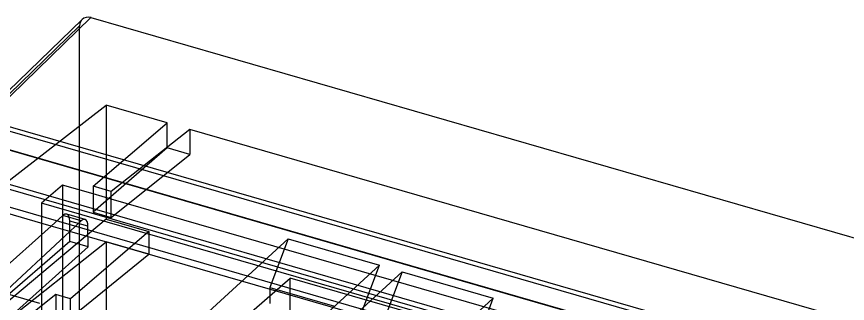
# Model space of a CAD drawing. Header units: millimetres. Extents: x 119 to 193, y -192 to -87.
# Drawn here: x 144.68 to 176.26, y -98.15 to -87.25 of the extents above; entities that cross this region are included whole.
import ezdxf

# ---------------------------------------------------------------- set-up
doc = ezdxf.new("R2010")
doc.units = ezdxf.units.MM
doc.layers.add('MAIN-1', color=7, linetype='Continuous')
doc.layers.add('MAIN-2', color=7, linetype='Continuous')

msp = doc.modelspace()

# ---------------------------------------------------------------- linework, layer by layer
at = {"layer": 'MAIN-1'}
for p, q in [((143.157, -91.236), (147.167, -87.353)), ((143.496, -91.17), (147.505, -87.287)), ((147.505, -87.287), (192.12, -100.166)), ((143.496, -91.17), (187.729, -103.939)), ((187.565, -104.072), (143.36, -91.311)), ((151.428, -98.962), (155.008, -95.699)), ((155.008, -95.699), (154.308, -97.55)), ((155.008, -95.699), (158.472, -96.699)), ((158.472, -96.699), (154.892, -99.962)), ((155.758, -100.212), (159.338, -96.949)), ((159.338, -96.949), (158.638, -98.8)), ((159.338, -96.949), (162.802, -97.949)), ((145.556, -98.149), (142.965, -97.401)), ((154.308, -97.55), (156.761, -98.258)), ((154.308, -97.55), (154.308, -98.157)), ((162.802, -97.949), (159.222, -101.212))]:
    msp.add_line(p, q, dxfattribs=at)
msp.add_ellipse((147.506, -87.721), major_axis=(0.327, -0.378), ratio=0.749492, start_param=2.285038, end_param=3.183834, dxfattribs=at)
at = {"layer": 'MAIN-2'}
for p, q in [((147.073, -87.595), (143.063, -91.478)), ((147.073, -112.774), (147.073, -87.595)), ((143.429, -94.212), (148.081, -90.616)), ((150.396, -91.285), (148.081, -90.616)), ((148.081, -90.616), (148.081, -94.947)), ((147.584, -93.69), (150.396, -91.285)), ((150.396, -92.238), (150.396, -91.285)), ((151.264, -91.535), (148.277, -93.89)), ((186.361, -101.667), (151.264, -91.535)), ((151.264, -91.535), (151.264, -92.489)), ((186.745, -104.533), (144.18, -92.245)), ((144.38, -92.31), (186.845, -104.568)), ((150.396, -92.238), (147.584, -94.687)), ((148.277, -94.887), (151.264, -92.489)), ((151.264, -92.489), (150.396, -92.238)), ((143.13, -93.262), (185.595, -105.521)), ((143.187, -93.465), (185.538, -105.691)), ((146.427, -93.651), (145.627, -94.344)), ((146.427, -93.651), (146.427, -97.889)), ((147.584, -93.985), (146.427, -93.651)), ((148.277, -93.89), (147.584, -93.69)), ((147.584, -93.69), (147.584, -93.985)), ((147.584, -93.985), (147.584, -94.687)), ((148.277, -94.185), (147.584, -93.985)), ((148.277, -94.185), (148.277, -93.89)), ((143.43, -94.21), (185.296, -106.296)), ((184.598, -105.594), (145.627, -94.344)), ((145.627, -94.344), (145.627, -167.956)), ((148.277, -94.887), (148.277, -94.185)), ((183.548, -104.367), (148.277, -94.185)), ((145.991, -95.21), (143.663, -94.538)), ((147.28, -94.959), (146.584, -94.758)), ((147.584, -94.687), (148.277, -94.887)), ((148.081, -94.947), (144.213, -98.192)), ((146.437, -94.811), (145.991, -95.21)), ((147.136, -95.013), (146.437, -94.811)), ((146.702, -95.796), (146.698, -95.019)), ((147.389, -95.219), (146.698, -95.019)), ((146.703, -95.415), (147.136, -95.013)), ((148.081, -94.947), (149.708, -95.417)), ((140.419, -100.188), (145.991, -95.21)), ((146.703, -95.415), (145.991, -95.21)), ((147.393, -95.996), (147.389, -95.219)), ((146.703, -95.415), (142.366, -99.448)), ((181.923, -105.582), (146.703, -95.415)), ((149.708, -95.417), (146.721, -97.973)), ((149.708, -95.417), (149.708, -96.281)), ((146.702, -95.796), (134.832, -106.049)), ((135.876, -106.35), (147.393, -95.996)), ((144.213, -98.878), (148.081, -95.812)), ((147.393, -95.996), (146.702, -95.796)), ((148.08, -95.812), (148.08, -110.325)), ((149.708, -96.281), (148.081, -95.812)), ((146.721, -98.698), (149.708, -96.281)), ((157.772, -98.55), (158.472, -96.699)), ((151.18, -100.562), (155.08, -97.185)), ((155.08, -105.923), (155.08, -97.185)), ((163.74, -99.685), (155.08, -97.185)), ((146.167, -97.814), (145.295, -98.505)), ((146.427, -97.889), (146.167, -97.814)), ((146.167, -97.814), (146.167, -98.538)), ((146.427, -97.889), (146.427, -98.613)), ((146.721, -97.973), (146.427, -97.889)), ((146.721, -98.698), (146.721, -97.973)), ((162.102, -99.8), (162.802, -97.949))]:
    msp.add_line(p, q, dxfattribs=at)
for centre, major_axis, ratio, start_param, end_param in [((147.506, -87.721), (0.327, -0.378), 0.749492, -3.099351, -2.428036), ((146.444, -95.238), (0.141, 0.48), 0.439509, 0.002361, 0.61659), ((146.444, -95.238), (0.141, 0.48), 0.439509, -0.971659, 0.002361), ((147.142, -95.44), (-0.136, -0.481), 0.426496, 3.139241, 3.753471), ((147.142, -95.44), (-0.136, -0.481), 0.426496, 2.165221, 3.139241)]:
    msp.add_ellipse(centre, major_axis=major_axis, ratio=ratio, start_param=start_param, end_param=end_param, dxfattribs=at)

doc.saveas('drawing.dxf')
